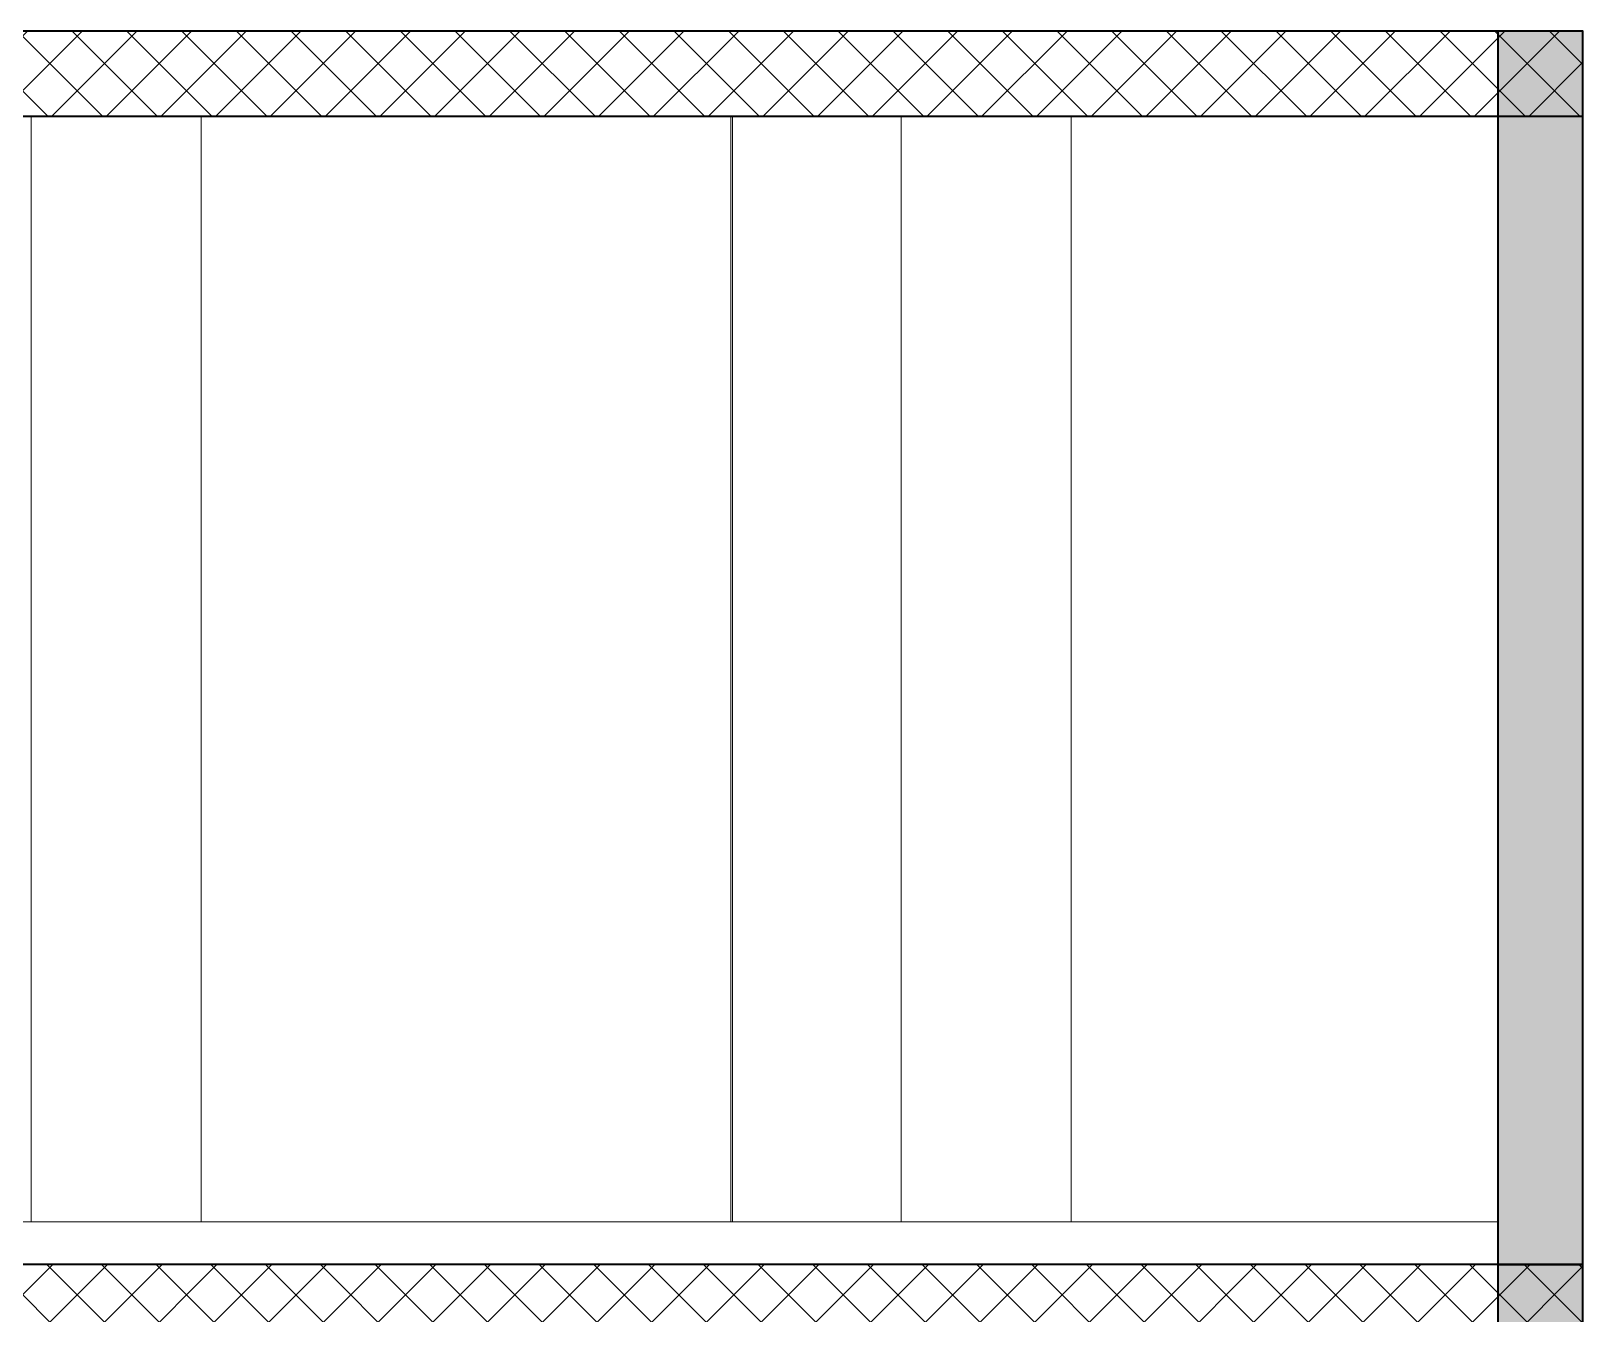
# Model space of a CAD drawing. Header units: millimetres. Extents: x -15634 to 67596, y -3027 to 55843.
# Drawn here: x 40494 to 44144, y 17779 to 20796 of the extents above; entities that cross this region are included whole.
import ezdxf

# ---------------------------------------------------------------- set-up
doc = ezdxf.new("R2010")
doc.units = ezdxf.units.MM
doc.header["$MEASUREMENT"] = 0
doc.set_wipeout_variables(frame=1)
doc.linetypes.add('Wipeout_Contour', pattern=[1000, 0, -1000])
doc.layers.add('aaaa oxhakat', color=7, linetype='Continuous')
doc.layers.add('Structural - Bearing', color=7, linetype='Continuous')
for name, color, linetype, lineweight, true_color in [('aaaa oxhakat _Pen_No__82', 7, 'Continuous', 20, 0xaaaaaa), ('Structural - Bearing_Pen_No__61', 7, 'Continuous', 20, 0x6a6a6a), ('Structural - Bearing_Pen_No__82', 7, 'Continuous', 20, 0xaaaaaa)]:
    doc.layers.add(name, color=color, linetype=linetype, lineweight=lineweight, true_color=true_color)
for name, color, linetype, lineweight in [('Structural - Bearing_Pen_No__1', 7, 'Continuous', 13), ('Structural - Bearing_Pen_No__101', 252, 'Continuous', 13), ('Structural - Bearing_Pen_No__7', 7, 'Continuous', 35)]:
    doc.layers.add(name, color=color, linetype=linetype, lineweight=lineweight)
pattern_1 = [(45, (0, 0), (-64.34671, 64.34671), []), (135, (0, 0), (64.34671, 64.34671), [])]

msp = doc.modelspace()

# ---------------------------------------------------------------- linework, layer by layer
at = {"layer": 'Structural - Bearing_Pen_No__1', "color": 7, "linetype": 'Continuous', "lineweight": 13}
for p, q in [((39714.4, 20795.6), (43944.4, 20795.6)), ((44144.4, 17895.6), (44144.4, 20595.6))]:
    msp.add_line(p, q, dxfattribs=at)

# ---------------------------------------------------------------- wipeouts: each hides what was drawn before it
at = {"color": 254, "linetype": 'Wipeout_Contour', "lineweight": 0, "ltscale": 190124.201051}
msp.add_wipeout([(42940.5, 17895.6), (43944.4, 17895.6), (43944.4, 20595.6), (42940.5, 20595.6)], dxfattribs=at).dxf.layer = 'Structural - Bearing'

# ---------------------------------------------------------------- next in the draw order: hatches: boundary and pattern name
at = {"layer": 'Structural - Bearing_Pen_No__101', "linetype": 'Continuous', "lineweight": 13}
for points in [[(44144.4, 17895.6), (44144.4, 20795.6), (43944.4, 20795.6), (43944.4, 17895.6)], [(44144.4, 17895.6), (43944.4, 17895.6), (43944.4, 14995.6), (44144.4, 14995.6)]]:
    msp.add_hatch(color=252, dxfattribs=at).paths.add_polyline_path(points)

# ---------------------------------------------------------------- next in the draw order: linework, layer by layer
at = {"layer": 'Structural - Bearing_Pen_No__1', "color": 7, "linetype": 'Continuous', "lineweight": 13}
for p, q in [((43944.4, 17895.6), (43944.4, 20795.6)), ((43944.4, 14995.6), (43944.4, 17895.6))]:
    msp.add_line(p, q, dxfattribs=at)
at = {"layer": 'Structural - Bearing_Pen_No__7', "color": 7, "linetype": 'Continuous', "lineweight": 35, "flags": 128}
for points in [[(44144.4, 17895.6), (44144.4, 20795.6), (43944.4, 20795.6), (43944.4, 17895.6)], [(44144.4, 17895.6), (43944.4, 17895.6), (43944.4, 14995.6), (44144.4, 14995.6)]]:
    msp.add_lwpolyline(points, close=True, dxfattribs=at)

# ---------------------------------------------------------------- next in the draw order: wipeouts: each hides what was drawn before it
at = {"color": 254, "linetype": 'Wipeout_Contour', "lineweight": 0, "ltscale": 187559.545396}
msp.add_wipeout([(42540.5, 17895.6), (42940.5, 17895.6), (42940.5, 20595.6), (42540.5, 20595.6)], dxfattribs=at).dxf.layer = 'aaaa oxhakat'

# ---------------------------------------------------------------- next in the draw order: linework, layer by layer
at = {"layer": 'aaaa oxhakat _Pen_No__82', "color": 253, "linetype": 'Continuous', "lineweight": 20, "true_color": 0xaaaaaa}
msp.add_line((42940.5, 17995.6), (42940.5, 20595.6), dxfattribs=at)

# ---------------------------------------------------------------- next in the draw order: wipeouts: each hides what was drawn before it
at = {"color": 254, "linetype": 'Wipeout_Contour', "lineweight": 0, "ltscale": 186102.094572}
msp.add_wipeout([(42140.5, 17895.6), (42540.5, 17895.6), (42540.5, 20595.6), (42140.5, 20595.6)], dxfattribs=at).dxf.layer = 'aaaa oxhakat'

# ---------------------------------------------------------------- next in the draw order: linework, layer by layer
at = {"layer": 'aaaa oxhakat _Pen_No__82', "color": 253, "linetype": 'Continuous', "lineweight": 20, "true_color": 0xaaaaaa}
msp.add_line((42540.5, 20595.6), (42540.5, 17995.6), dxfattribs=at)

# ---------------------------------------------------------------- next in the draw order: wipeouts: each hides what was drawn before it
at = {"color": 254, "linetype": 'Wipeout_Contour', "lineweight": 0, "ltscale": 183113.385904}
msp.add_wipeout([(42140.5, 20595.6), (40894.4, 20595.6), (40894.4, 17895.6), (42140.5, 17895.6)], dxfattribs=at).dxf.layer = 'Structural - Bearing'

# ---------------------------------------------------------------- next in the draw order: linework, layer by layer
at = {"layer": 'aaaa oxhakat _Pen_No__82', "color": 253, "linetype": 'Continuous', "lineweight": 20, "true_color": 0xaaaaaa}
msp.add_line((42140.5, 17995.6), (42140.5, 20595.6), dxfattribs=at)
at = {"layer": 'Structural - Bearing_Pen_No__82', "color": 253, "linetype": 'Continuous', "lineweight": 20, "true_color": 0xaaaaaa}
msp.add_line((42144, 17995.6), (42144, 20595.6), dxfattribs=at)

# ---------------------------------------------------------------- next in the draw order: wipeouts: each hides what was drawn before it
at = {"color": 254, "linetype": 'Wipeout_Contour', "lineweight": 0, "ltscale": 180129.781585}
msp.add_wipeout([(40494.4, 17895.6), (40894.4, 17895.6), (40894.4, 20595.6), (40494.4, 20595.6)], dxfattribs=at).dxf.layer = 'aaaa oxhakat'

# ---------------------------------------------------------------- next in the draw order: hatches: boundary and pattern name
at = {"layer": 'Structural - Bearing_Pen_No__1', "linetype": 'Continuous', "lineweight": 13}
h = msp.add_hatch(dxfattribs=at)
h.set_pattern_fill('CONCRETE_BLOCK', style=0, pattern_type=2)
h.set_pattern_definition(pattern_1)
h.paths.add_polyline_path([(-655.6, 20595.6), (44144.4, 20595.6), (44144.4, 20795.6), (-655.6, 20795.6)])
h = msp.add_hatch(dxfattribs=at)
h.set_pattern_fill('CONCRETE_BLOCK', style=0, pattern_type=2)
h.set_pattern_definition(pattern_1)
h.paths.add_polyline_path([(-655.6, 17695.6), (44144.4, 17695.6), (44144.4, 17895.6), (-655.6, 17895.6)])

# ---------------------------------------------------------------- next in the draw order: linework, layer by layer
at = {"layer": 'aaaa oxhakat _Pen_No__82', "color": 253, "linetype": 'Continuous', "lineweight": 20, "true_color": 0xaaaaaa}
for p, q in [((40494.4, 17995.6), (40494.4, 20595.6)), ((40894.4, 17995.6), (40894.4, 20595.6))]:
    msp.add_line(p, q, dxfattribs=at)
at = {"layer": 'Structural - Bearing_Pen_No__1', "color": 7, "linetype": 'Continuous', "lineweight": 13}
for p, q in [((-655.6, 20595.6), (44144.4, 20595.6)), ((39714.4, 17895.6), (43944.4, 17895.6))]:
    msp.add_line(p, q, dxfattribs=at)
at = {"layer": 'Structural - Bearing_Pen_No__61', "color": 251, "linetype": 'Continuous', "lineweight": 20, "true_color": 0x6a6a6a}
msp.add_lwpolyline([(39714.4, 17995.6), (43944.4, 17995.6)], dxfattribs=at)
at = {"layer": 'Structural - Bearing_Pen_No__7', "color": 7, "linetype": 'Continuous', "lineweight": 35, "flags": 128}
for points in [[(-655.6, 20595.6), (44144.4, 20595.6), (44144.4, 20795.6), (-655.6, 20795.6)], [(-655.6, 17695.6), (44144.4, 17695.6), (44144.4, 17895.6), (-655.6, 17895.6)]]:
    msp.add_lwpolyline(points, close=True, dxfattribs=at)

doc.saveas('drawing.dxf')
